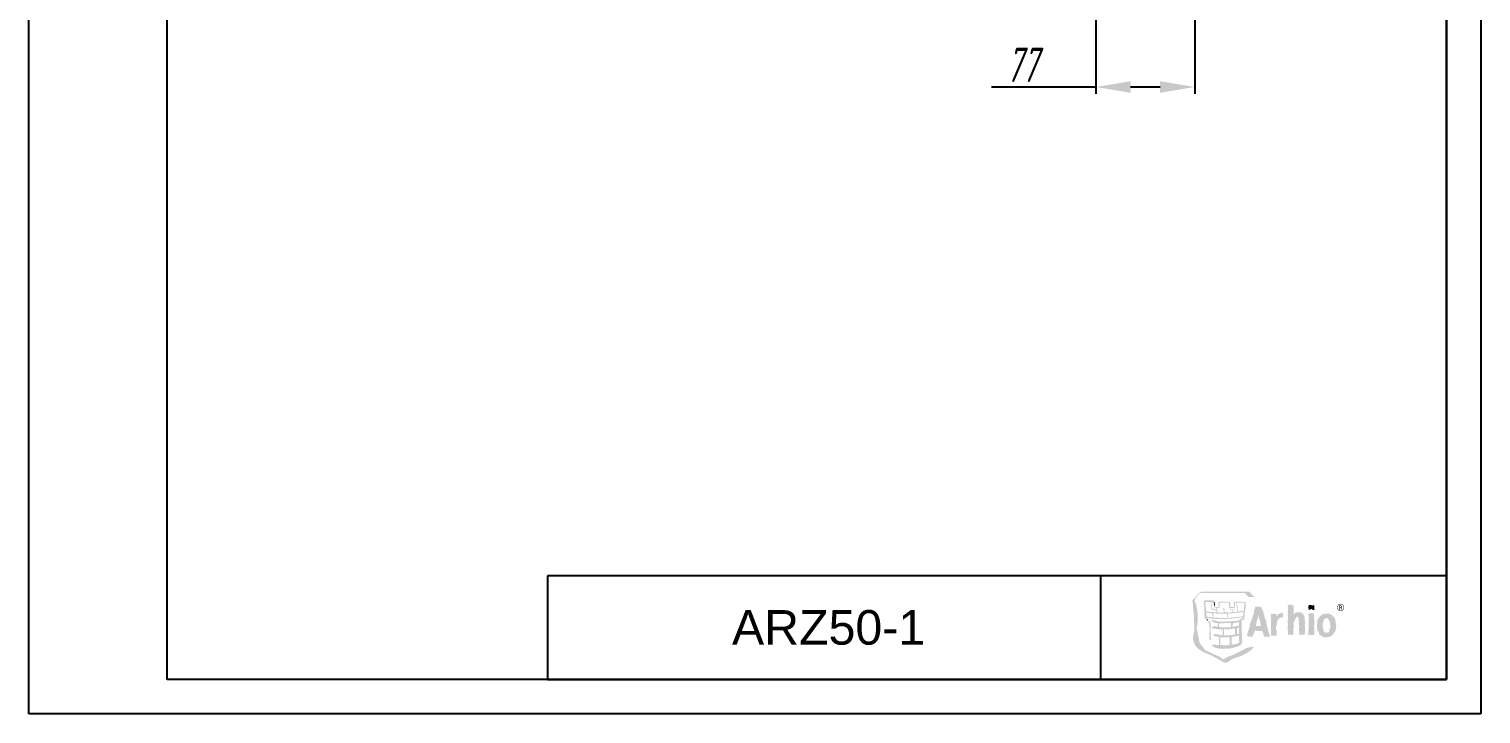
# Model space of a CAD drawing. Header units: millimetres. Extents: x 1541 to 2717, y 245 to 1908.
# Drawn here: x 1541 to 2717, y 245 to 800 of the extents above; entities that cross this region are included whole.
import ezdxf

# ---------------------------------------------------------------- set-up
doc = ezdxf.new("R2010")
doc.units = ezdxf.units.MM
doc.layers.add('Размеры', color=5, linetype='Continuous', lineweight=9)
doc.layers.add('Размеры и Текст', color=185, linetype='Continuous', lineweight=9)
doc.styles.add('H100', font='ARIAL.TTF', dxfattribs={"height": 100})
doc.styles.add('SIMPLEX', font='', dxfattribs={"width": 0.8, "oblique": 15})
doc.styles.add('Размер', font='ARIAL.TTF')
doc.styles.get('SIMPLEX').set_extended_font_data('GOST 2.304-81')
doc.dimstyles.new('1K8', dxfattribs={"dimscale": 8, "dimtxt": 3.5, "dimasz": 3.5, "dimexe": 0.7, "dimexo": 0, "dimgap": 0.5, "dimtad": 1, "dimdec": 0, "dimtxsty": 'SIMPLEX', "dimcen": 3.5, "dimadec": 0, "dimazin": 2, "dimtfac": 1, "dimtdec": 0, "dimtmove": 0, "dimatfit": 3, "dimldrblk": 'OPEN', "dimfxl": 1, "dimtolj": 1, "dimtzin": 0, "dimarcsym": 0})

# ---------------------------------------------------------------- blocks, each defined once
blk = doc.blocks.new('*D9')
at = {"layer": 'Defpoints', "color": 0, "transparency": 16777216}
for p in [(2404.7, 1076.1), (2484.7, 1076.1), (2484.7, 752.6)]:
    blk.add_point(p, dxfattribs=at)
at = {"layer": 'Размеры и Текст', "color": 0, "lineweight": -2, "transparency": 16777216}
for p, q in [((2404.7, 1076.1), (2404.7, 747)), ((2484.7, 1076.1), (2484.7, 747)), ((2404.7, 752.6), (2320.2, 752.6)), ((2456.7, 752.6), (2432.7, 752.6))]:
    blk.add_line(p, q, dxfattribs=at)
at = {"layer": 'Размеры и Текст', "color": 0, "transparency": 16777216}
for points in [[(2432.7, 757.3), (2432.7, 747.9), (2404.7, 752.6)], [(2456.7, 757.3), (2456.7, 747.9), (2484.7, 752.6)]]:
    blk.add_solid(points, dxfattribs=at)
at = {"layer": 'Размеры и Текст', "color": 0, "transparency": 16777216, "insert": (2344, 770.6), "char_height": 28, "attachment_point": 5, "style": 'SIMPLEX'}
blk.add_mtext('\\A1;77', dxfattribs=at)
blk = doc.blocks.new('_OPEN')
at = {"color": 0, "linetype": 'ByBlock'}
for p, q in [((-1, 0.167), (0, 0)), ((0, 0), (-1, -0.167)), ((0, 0), (-1, 0))]:
    blk.add_line(p, q, dxfattribs=at)

msp = doc.modelspace()

# ---------------------------------------------------------------- hatches: boundary and pattern name
h = msp.add_hatch(color=256)
edge = h.paths.add_edge_path()
edge.add_arc((2407, 328.3), 79.1, 347.7022, 349.8286, ccw=False)
edge.add_arc((2521.3, 302.6), 38.1, 166.5465, 175.6657)
edge.add_arc((2495.4, 306.5), 12.1, 184.8885, 231.8186)
edge.add_arc((2501.2, 314.6), 22, 232.882, 245.4855)
edge.add_arc((2524.2, 364.2), 76.7, 245.2577, 249.0679)
edge.add_arc((2472, 227.3), 69.9, 64.5367, 69.2139, ccw=False)
edge.add_arc((2493.3, 271.9), 20.4, 49.4282, 64.7759, ccw=False)
edge.add_arc((2507.1, 287.6), 0.527, 200.3248, 218.0088)
edge.add_arc((2507.4, 287.8), 1, 217.6976, 228.5452)
edge.add_arc((2508.2, 288.8), 2.21, 228.852, 241.6192)
edge.add_arc((2509.5, 290.7), 4.5, 239.1243, 255.0492)
edge.add_arc((2509.8, 292.1), 5.97, 255.4649, 271.3492)
edge.add_arc((2510, 288.8), 2.67, 270.0813, 305.3132)
edge.add_arc((2524.9, 269.8), 21.6, 119.1572, 128.5241, ccw=False)
edge.add_arc((2526.5, 266.2), 25.5, 115.0831, 118.3468, ccw=False)
edge.add_arc((2520.5, 278.9), 11.4, 111.5636, 114.5511, ccw=False)
edge.add_arc((2495.4, 341.1), 55.7, 292.0414, 292.1671)
edge.add_arc((2481.7, 375.2), 92.5, 292.0497, 292.3291)
edge.add_arc((2515.1, 293.6), 4.23, 293.1803, 294.5819)
edge.add_arc((2682, -193), 510.2, 108.8014, 108.8781, ccw=False)
edge.add_arc((2490.8, 371.5), 85.8, 288.1832, 292.5)
edge.add_arc((2513.9, 316.5), 26.1, 291.795, 305.9891)
edge.add_arc((2519.6, 307.2), 15.3, 309.2804, 326.7137)
edge.add_arc((2530.6, 277.1), 21.7, 85.3612, 91.0157)
edge.add_arc((2529.7, 314.8), 16, 261.1562, 271.9791, ccw=False)
edge.add_arc((2521.4, 303.2), 7.12, 310.6512, 324.2542, ccw=False)
edge.add_arc((2544.8, 276.5), 28.3, 131.3743, 132.6076)
edge.add_arc((2514.2, 310.2), 17.2, 293.7487, 311.6391, ccw=False)
edge.add_arc((2498.6, 345.3), 55.6, 288.2602, 293.8876, ccw=False)
edge.add_arc((2549.4, 195.3), 102.8, 108.9431, 110.4472)
edge.add_arc((2523.4, 266.2), 27.3, 111.4003, 124.5173)
edge.add_arc((2494.5, 272), 21.5, 51.0951, 65.069)
edge.add_arc((2472.4, 225.2), 73.2, 64.853, 69.1295)
edge.add_arc((2525.9, 365.2), 76.7, 245.2449, 249.0549, ccw=False)
edge.add_arc((2503, 315.6), 22, 232.8703, 245.4725, ccw=False)
edge.add_arc((2497.1, 307.5), 12.1, 184.8873, 231.807, ccw=False)
edge.add_arc((2541.4, 302.5), 56.5, 167.8655, 175.8766, ccw=False)
edge.add_arc((2450.2, 322.8), 37, 346.8094, 381.3427)
edge.add_arc((2486, 336.9), 1.49, 137.0811, 205.3253, ccw=False)
edge.add_arc((2474.9, 347.8), 14.1, 315.2841, 317.5423)
edge.add_arc((16162.5, -12056), 18457.6, 137.80931, 137.81729, ccw=False)
edge.add_arc((-8546.1, 10341.4), 14891.3, 317.8086, 317.82085)
edge.add_line((2489.1, 342.5), (2525.1, 342.5))
edge.add_line((2525.1, 342.5), (2525.3, 342.5))
edge.add_arc((2447.2, 265.7), 109.5, 43.3547, 44.5206, ccw=False)
edge.add_arc((2606.4, 416.1), 109.5, 223.3547, 224.5206)
edge.add_line((2528.4, 339.3), (2533, 339.3))
edge.add_arc((2563, 368.8), 42.1, 223.1115, 224.549, ccw=False)
edge.add_arc((2622.3, 423.8), 122.9, 221.5384, 222.9046, ccw=False)
edge.add_arc((1978.9, -150.2), 739.3, 41.7639, 41.7939)
edge.add_arc((2529.3, 341.9), 1.01, 42.6921, 55.2568)
edge.add_arc((2523.9, 337.3), 8.04, 41.8372, 46.6305)
edge.add_arc((2527.9, 341.6), 2.2, 45.2899, 58.8221)
edge.add_arc((2528.8, 343), 0.543, 59.4875, 81.8704)
edge.add_arc((2528.2, 319.9), 23.7, 88.5639, 91.4075)
edge.add_line((2527.7, 343.6), (2510.2, 343.6))
edge.add_line((2510.2, 343.6), (2491.1, 343.5))
edge.add_arc((2491.6, 338.3), 5.31, 95.2045, 110.3432)
edge.add_arc((2872.2, -3.3), 516, 137.7713, 137.8209, ccw=False)
edge.add_line((2490.1, 343.6), (2489.4, 343.2))
edge.add_arc((-1056.4, 6486.6), 7093.2, 299.98223, 299.99223, ccw=False)
edge.add_line((2488.3, 342.5), (2488.5, 342.5))
edge.add_arc((2494.4, 334), 10.4, 124.9431, 137.7403)
edge.add_arc((2512.8, 317.2), 35.3, 137.5616, 141.4899)
edge.add_arc((2465.2, 354.8), 25.3, 315.6563, 321.9572, ccw=False)
edge.add_arc((2486.2, 333.9), 4.29, 132.7113, 141.1615)
edge.add_arc((2483.6, 336), 0.976, 141.5666, 171.2739)
edge.add_arc((2484.1, 336), 1.4, 175.46, 201.2759)
edge.add_arc((2493.4, 339.5), 11.3, 200.5433, 204.461)
edge.add_arc((2453.1, 322.4), 32.4, 16.9043, 22.5186, ccw=False)
edge.add_arc((2448, 321.6), 37.6, -11.1305, 15.7687, ccw=False)
h = msp.add_hatch(color=256)
h.paths.add_polyline_path([(2494, 327.7, -0.074124), (2494.1, 327.7, 0.028962), (2502.5, 326.8), (2502.4, 327), (2502.3, 328.4), (2501.6, 328.4), (2500.1, 328.7), (2498.5, 329.1), (2498.1, 329.6), (2497.9, 332.2), (2497.8, 333.5), (2497.6, 334.1), (2497.4, 334.7), (2498.4, 334.7), (2498.6, 332.4), (2498.5, 330.2), (2499.2, 329.8), (2500, 329.5), (2501.6, 329), (2502.2, 328.9), (2502.1, 329.7), (2502, 330.1), (2501.9, 330.4), (2501.6, 330.4), (2500.8, 330.7), (2500.8, 331.1), (2501.1, 331.2), (2502.1, 331.2), (2503.3, 331.2), (2503.8, 331.3), (2504.1, 331.7), (2504, 332.9), (2503.8, 334.8), (2503.9, 335.2), (2504.3, 335.3), (2505.1, 335.5), (2507.4, 335.6), (2509.6, 335.4), (2513.3, 335.3), (2513.5, 334.4), (2513.5, 332.7), (2513.4, 331.2), (2515.8, 331.2), (2516.3, 331.3), (2516.6, 331.7), (2516.5, 332.9), (2516.3, 334.8), (2516.4, 335.2), (2516.7, 335.3), (2517.6, 335.5), (2519.8, 335.6), (2522.1, 335.4), (2525.7, 335.3), (2525.9, 334.4), (2526, 332.7), (2525.8, 330), (2525.5, 329.8, -0.040883), (2525.6, 329.1), (2525.5, 328.4), (2525.2, 326.6), (2525.1, 324.5), (2525, 323.9, -0.327709), (2525.2, 323.7, -0.098794), (2525.1, 323.6, -0.061229), (2525, 323.4), (2525, 322.5), (2524.9, 321.8), (2524.8, 321.3), (2524.5, 321), (2524.2, 320.8), (2523.4, 320.6), (2522.4, 320.4), (2522.6, 320.2, -0.000169), (2522.7, 314.7, -0.000336), (2522.8, 310.9, -0.00067), (2522.9, 309.7, -0.001326), (2522.9, 309.4, -0.0026), (2522.9, 309.3), (2522.9, 309.2), (2522.9, 305.1, 0.000227), (2523.1, 303.1, -0.000531), (2523.3, 302.6), (2521.9, 300.3), (2521.8, 300.2, -0.155779), (2502.9, 297.8, -0.068645), (2500, 299, -0.059092), (2499, 299.6), (2498.9, 299.8), (2498.8, 300.7), (2499.4, 300.7), (2504.3, 300.4), (2504.4, 306.9, -0.036867), (2500.2, 307.8, -0.045573), (2500, 307.9, -0.072028), (2499.8, 308, -0.227731), (2499.7, 308.2, -0.090302), (2499.7, 308.4, -0.058066), (2499.8, 308.5, -0.06748), (2500.2, 308.8, -0.080075), (2501.1, 309.3, -0.049629), (2501.6, 309.4, -0.09146), (2502, 309.3, 0.048779), (2507.3, 308.3), (2507.4, 313, -0.042806), (2498.8, 314, -0.044253), (2498.6, 314.1, -0.073811), (2498.4, 314.2, -0.251992), (2498.3, 314.4, -0.093195), (2498.3, 314.6, -0.065637), (2498.5, 314.7, -0.058615), (2498.8, 315, -0.071668), (2499.7, 315.5, -0.044358), (2500.2, 315.6, -0.084534), (2500.6, 315.6, 0.014405), (2503.3, 315.1), (2503.4, 318.1), (2503.1, 318.2), (2501.4, 318.3), (2499.6, 319.1), (2499.4, 319.3), (2499.2, 319.5), (2498.8, 320), (2498.3, 320.4), (2497.8, 320.7), (2498, 320.9), (2498.2, 321), (2498.6, 320.9), (2499.1, 320.7), (2499.6, 320.5), (2504.7, 319.3), (2512.5, 319.5), (2520, 320.1), (2520.5, 320.5), (2520.5, 320.8), (2521.3, 321.2), (2521.5, 321.1), (2522.5, 321.8), (2523.8, 322.5), (2523.9, 323, -0.044716), (2505.6, 321.5), (2505.3, 321.5), (2503.5, 321.5), (2502.4, 321.6, -0.025947), (2494.5, 322.5), (2494.5, 322.1), (2494.4, 321.7), (2494, 321.4), (2493.3, 321.4), (2493, 321.5), (2492.8, 321.8), (2492.6, 324.5), (2492.6, 327.2), (2492.5, 332.5), (2492.4, 333.3), (2492.2, 334), (2492, 335.5), (2492.3, 335.7), (2492.4, 335.9), (2492.5, 336.2), (2492.8, 336.5), (2499.8, 336.5), (2500.1, 336.2), (2500.1, 335.9), (2499.9, 335.6), (2499.5, 335.3), (2493.1, 335.3), (2493.3, 334), (2493.5, 332.7), (2493.8, 330)])
h.paths.add_polyline_path([(2511.5, 322.4), (2511.6, 322.6), (2511.7, 323.5), (2511.7, 324.2), (2511.6, 325.3), (2511.4, 325.8), (2511.3, 325.9, 0.02601), (2522.3, 327), (2523, 327), (2523.7, 327.2), (2524.1, 327.3), (2524.3, 327.4), (2524.3, 327.2), (2524, 324.9), (2523.9, 323.8, -0.029458)], flags=16)
h.paths.add_polyline_path([(2520.4, 319), (2520.5, 318.8), (2520.5, 316.2), (2520.4, 316.2, -0.036386), (2515.5, 315.1), (2515.6, 318.1), (2516.7, 318.1)], flags=16)
h.paths.add_polyline_path([(2521.1, 327.6), (2520.6, 327.7), (2520, 327.9), (2519.5, 328.2), (2519.5, 329.6), (2519.2, 334.1), (2518.5, 334.1), (2518.7, 330.6), (2518.9, 330.2), (2519, 329.4), (2519.1, 327.8), (2519.4, 327.5), (2519.7, 327.4, -0.00954), (2515.6, 327), (2515.7, 327.1), (2515.9, 327.6), (2515.8, 328), (2515.7, 328.6), (2516.9, 328.8), (2517.8, 329.1), (2515.2, 329.1), (2515, 329.1), (2514.9, 329.1), (2514.8, 329.1), (2514, 329.2), (2513.6, 329.3), (2513.2, 329.1), (2513.5, 328.7), (2514.3, 328.5), (2514.9, 328.5), (2515, 328.2), (2515.3, 327.4), (2515.4, 327, -0.010797), (2511.1, 326.7), (2510.1, 326.9), (2509.4, 327.1), (2508.7, 327.4), (2508.7, 328.9), (2508.5, 330.5), (2507.5, 330.5), (2507.7, 330.1), (2507.9, 329.7), (2508.1, 328.8), (2508.2, 327), (2508.6, 326.7), (2508.8, 326.6, -0.012603), (2504.4, 326.7), (2503.6, 326.9), (2503.1, 327.1), (2502.7, 327.4), (2502.7, 328.4), (2503.2, 328.4), (2504, 328.6), (2504.8, 329), (2503.2, 328.8), (2502.7, 328.9), (2502.7, 328.9), (2502.6, 330.4), (2503.5, 330.4), (2503.9, 330.5), (2504.5, 330.7), (2504.8, 331.1), (2504.9, 331.5), (2504.9, 332.1), (2504.9, 332.7), (2504.8, 333.8), (2504.9, 334.8), (2508.6, 334.7), (2512.2, 334.7), (2512.4, 334.1), (2512.5, 333.5), (2512.6, 332.2), (2512.6, 331), (2512.8, 329.7), (2513.4, 330), (2513.4, 330.4), (2515.9, 330.4), (2516.4, 330.5), (2516.9, 330.7), (2517.2, 331.1), (2517.4, 331.5), (2517.4, 332.1), (2517.4, 332.7), (2517.3, 333.8), (2517.3, 334.8), (2521, 334.7), (2524.7, 334.7), (2524.9, 334.1), (2525, 333.5), (2525, 332.2), (2525, 331.4), (2524.7, 331.4), (2524.4, 328.1, -0.007297)], flags=16)
h.paths.add_polyline_path([(2520.5, 314.6), (2520.5, 309.6, -0.009977), (2518.8, 309.2), (2518.9, 314.2, 0.010834)], flags=16)
h.paths.add_polyline_path([(2517.4, 313.9), (2517.3, 308.9), (2517.3, 308.9, -0.062015), (2508.3, 308.3), (2508.4, 313, 0.051735)], flags=16)
h.paths.add_polyline_path([(2514.1, 318.2), (2514, 314.9, -0.056424), (2504.3, 315), (2504.4, 318), (2505.4, 317.8), (2509.1, 318.2), (2512.9, 318.2)], flags=16)
h.paths.add_polyline_path([(2511.3, 322.4, -0.030639), (2500.8, 322.6), (2500.6, 322.7), (2499.7, 323), (2499.8, 324.8), (2499.6, 326.1, 0.031686), (2510.7, 325.9), (2510.7, 325.5), (2510.9, 324.6), (2511.2, 323.2)], flags=16)
h.paths.add_polyline_path([(2520.5, 308), (2520.5, 306.8, 0.005048), (2520.6, 304.4, 0.006907), (2520.8, 303.3, -0.00011), (2520.9, 302.4, -0.000702), (2520.4, 302.1, 0.000511), (2520.2, 302, 0.001188), (2520.1, 301.9), (2520.1, 301.9), (2520, 301.9, -0.001047), (2519.9, 301.9, -0.00051), (2519.6, 301.7, -0.000222), (2518.5, 301.4), (2517.9, 301.2, 0.00004), (2517.3, 301.1, 0.000208), (2517, 300.9, 0.000359), (2516.9, 300.9), (2516.9, 300.9, -0.000296), (2516.8, 300.9, -0.000097), (2516.6, 300.9, 0.000588), (2514.5, 300.6), (2514.5, 306.9, 0.03222)], flags=16)
h.paths.add_polyline_path([(2512.9, 306.7), (2513, 300.5), (2509.9, 300.1), (2509.9, 300.1, 0.000105), (2509.8, 300.1, 0.000092), (2509.5, 300.1, 0.000114), (2508.5, 300.2, 0.0003), (2505.3, 300.4), (2505.4, 306.7, 0.05073)], flags=16)
h.paths.add_polyline_path([(2499.2, 322.8, -0.017018), (2494.4, 323.4), (2494.3, 324.1), (2494.1, 326), (2494, 326.8, 0.015445), (2498.5, 326.2), (2498.6, 326.1), (2498.8, 325.6), (2499, 324.6)], flags=16)
for points in [[(2500.9, 334.7), (2500.7, 335.2), (2500.2, 335.6), (2500, 335.3), (2500, 334.9), (2500.2, 334), (2500.5, 332.6), (2500.6, 331.1), (2500.9, 332), (2501.1, 332.8), (2501, 333.6)], [(2495.2, 320.4), (2495.6, 320.6), (2495.7, 320.7), (2495.7, 320.9), (2495.4, 321.3), (2494.8, 321.3), (2494.4, 321.1), (2494.4, 320.6), (2494.8, 320.4)], [(2496.4, 317.2), (2496.6, 315.9), (2496.8, 314.4), (2496.7, 311.3), (2496.6, 308), (2496.7, 305), (2497, 304.7), (2497.4, 304.3), (2497.8, 304.1), (2498.3, 304.2), (2498.1, 304.8), (2497.9, 305.5), (2497.7, 306.9), (2497.6, 308.7), (2497.6, 310.7), (2497.6, 313), (2497.5, 317.1), (2497.3, 318.7), (2496.9, 319.8), (2496.2, 320.1), (2495.9, 319.9), (2495.8, 319.7), (2496.1, 318.4)]]:
    msp.add_hatch(color=256).paths.add_polyline_path(points)
h = msp.add_hatch(color=256)
edge = h.paths.add_edge_path()
edge.add_arc((2605.4, 290.9), 80.2, 164.3255, 166.982)
edge.add_arc((2531.2, 308.5), 3.97, 173.0989, 176.879)
edge.add_arc((2520, 309.2), 7.3, 351.0561, 356.7048, ccw=False)
edge.add_arc((2524.8, 308.4), 2.41, 342.1478, 350.7922, ccw=False)
edge.add_arc((2526.2, 307.9), 0.906, 323.8885, 343.2174, ccw=False)
edge.add_arc((2524.9, 259.1), 48.4, 85.621, 87.5888, ccw=False)
edge.add_arc((2532.4, 356.3), 49.2, 265.6209, 267.6575)
edge.add_arc((2530.3, 302.2), 4.99, 84.1924, 89.19, ccw=False)
edge.add_arc((2531.3, 311.8), 4.7, 264.2342, 268.2788)
edge.add_arc((2531.2, 308.3), 1.11, 267.7626, 282.7592)
edge.add_arc((2531.3, 307.7), 0.567, 285.8618, 343.1346)
edge.add_arc((2561.6, 296.9), 31.7, 158.4024, 160.3085, ccw=False)
edge.add_arc((2483.8, 327.6), 51.9, 338.5099, 340.7378)
edge.add_arc((2521.3, 314.5), 12.3, 340.7369, 344.8828)
edge.add_arc((2530.9, 312), 2.38, 342.8244, 357.4155)
edge.add_line((2533.2, 311.9), (2535.9, 311.9))
edge.add_arc((2535.1, 271.4), 40.5, 86.2087, 88.8693, ccw=False)
edge.add_line((2537.8, 311.8), (2539.3, 311.8))
edge.add_arc((2541.5, 311.8), 2.13, 180.9513, 235.3303)
edge.add_arc((2550.4, 311.2), 10.3, 186.504, 193.3705)
edge.add_arc((2518, 304), 23, 7.7748, 12.2079, ccw=False)
edge.add_line((2540.8, 307.1), (2545.8, 307.1))
edge.add_line((2545.8, 307.1), (2546.2, 306.9))
edge.add_arc((2547.4, 308.4), 1.98, 168.2377, 232.0862, ccw=False)
edge.add_arc((2537.7, 306), 8.19, 20.1473, 26.8677)
edge.add_arc((2563.5, 318.5), 20.4, 202.7917, 205.6264, ccw=False)
edge.add_arc((2548.9, 312.5), 4.62, 192.1561, 203.6289, ccw=False)
edge.add_arc((2494.3, 301.1), 51.1, 11.7417, 17.5914)
edge.add_arc((2555.7, 320.2), 13.2, 187.4945, 196.0474, ccw=False)
edge.add_arc((2522.6, 315.6), 20.3, 8.2372, 15.2092)
edge.add_arc((2535.9, 319.1), 6.47, 15.8643, 26.1727)
edge.add_arc((2538.7, 320.5), 3.35, 25.9465, 44.0397)
edge.add_arc((2542.2, 323.2), 1.13, 177.2715, 198.9584, ccw=False)
edge.add_arc((2545.4, 323.2), 4.36, 170.44, 179.1723, ccw=False)
edge.add_arc((2535.4, 323.1), 5.77, 8.4532, 19.8728)
edge.add_arc((2550.9, 328.5), 10.7, 189.0512, 198.8497, ccw=False)
edge.add_arc((2535.4, 325.8), 5.1, 11.0893, 35.508)
edge.add_arc((2544.1, 331.9), 5.51, 184.7611, 214.4209, ccw=False)
edge.add_line((2538.6, 331.4), (2537.2, 331.4))
edge.add_arc((2537.1, 331.4), 0.0937, 324.0231, 359.1813, ccw=False)
edge.add_arc((2537, 331.5), 0.174, 299.2754, 322.8098, ccw=False)
edge.add_arc((2536.8, 331.9), 0.622, 277.3217, 298.1854, ccw=False)
edge.add_arc((2536.5, 333.6), 2.31, 270.3314, 279.2213, ccw=False)
edge.add_arc((2536.5, 331.8), 0.523, 247.6126, 269.3808, ccw=False)
edge.add_arc((2534.4, 326.4), 5.29, 68.8097, 72.9449)
edge.add_arc((2535.5, 330.1), 1.43, 71.3562, 87.8509)
edge.add_arc((2535.8, 361.6), 30.1, 267.6556, 269.4413, ccw=False)
edge.add_arc((2533.8, 311.5), 20.1, 87.5713, 89.3528)
edge.add_arc((2532.5, 331.6), 1.47, 333.8137, 358.1723, ccw=False)
edge.add_arc((2530.5, 332.5), 3.72, 321.4744, 334.579, ccw=False)
edge.add_arc((2543.9, 326.2), 11.3, 158.9878, 175.9445)
edge.add_arc((2528.4, 327.6), 4.34, 343.9477, 352.014, ccw=False)
edge.add_arc((2537.6, 325), 5.21, 164.4271, 165.8357)
edge.add_arc((2552.3, 319.5), 20.9, 161.1203, 164.8237)
edge.add_arc((2440.9, 351.3), 94.9, 341.453, 343.8942, ccw=False)
edge.add_arc((2513.6, 326.8), 18.3, 336.2712, 341.757, ccw=False)
edge.add_arc((2526.8, 321), 3.79, 327.7717, 336.5608, ccw=False)
edge.add_arc((2529.2, 319.5), 0.995, 316.4383, 327.5834, ccw=False)
edge.add_arc((2529.6, 319.1), 0.395, 305.2255, 315.6384, ccw=False)
edge.add_arc((2529.7, 318.9), 0.191, 287.8549, 305.0387, ccw=False)
edge.add_arc((2525.6, 318.3), 4.18, -11.4676, 5.407, ccw=False)
edge.add_arc((2522.1, 319), 7.77, 337.321, 348.8626, ccw=False)
edge.add_arc((2540.1, 312.6), 11.3, 162.3045, 168.095)
edge.add_arc((2504, 320.6), 25.6, 343.592, 347.0724, ccw=False)
edge.add_arc((2524.7, 314.5), 4.07, 335.6944, 343.9778, ccw=False)
edge.add_arc((2527.6, 313.2), 0.898, 323.431, 335.8623, ccw=False)
edge.add_arc((2528.1, 312.8), 0.292, 309.2515, 322.7896, ccw=False)
edge.add_arc((2528.2, 312.7), 0.121, 284.5428, 309.486, ccw=False)
edge = h.paths.add_edge_path(flags=16)
edge.add_arc((2540.1, 320.3), 4.77, 165.6872, 181.5126, ccw=False)
edge.add_arc((2547.1, 318.4), 12, 159.2446, 165.1679, ccw=False)
edge.add_arc((2513.1, 330.9), 24.2, 339.9673, 341.356)
edge.add_arc((2534.2, 324.1), 2.04, 334.2873, 353.6347)
edge.add_arc((2532.3, 324.3), 3.99, 353.6644, 364.9018)
edge.add_arc((2535.1, 323.5), 1.66, 21.2349, 44.3233, ccw=False)
edge.add_arc((2524.1, 321.6), 12.7, 3.6201, 11.2314, ccw=False)
edge.add_arc((2552.9, 323.7), 16.1, 184.5236, 188.843)
edge.add_arc((2531.3, 317.5), 6.79, 26.8677, 32.8113, ccw=False)
edge.add_arc((2535.8, 319.7), 1.77, 14.053, 29.0924, ccw=False)
edge.add_arc((2525.6, 315.9), 12.7, 2.352, 19.5589, ccw=False)
edge.add_arc((2536.4, 316.4), 1.86, -11.4217, 2.5629, ccw=False)
edge.add_arc((2537.8, 316.1), 0.415, 336.9856, 346.5255, ccw=False)
edge.add_arc((2538, 316), 0.198, 321.4527, 337.2632, ccw=False)
edge.add_arc((2538.1, 315.9), 0.0996, 271.1771, 321.4232, ccw=False)
edge.add_line((2538.1, 315.8), (2534.6, 315.8))
edge.add_line((2534.6, 315.8), (2534.3, 316))
edge.add_line((2534.3, 316), (2534.3, 316.4))
edge.add_arc((2542.8, 316.3), 8.56, 164.4028, 179.8314, ccw=False)
edge.add_arc((2539.8, 317.3), 5.36, 154.5395, 165.2208, ccw=False)
edge.add_arc((2537.2, 318.5), 2.52, 145.0997, 154.2796, ccw=False)
edge.add_arc((2536.1, 319.2), 1.18, 129.8078, 145.5829, ccw=False)
h = msp.add_hatch(color=256)
edge = h.paths.add_edge_path()
edge.add_arc((2525.9, 310.7), 38.8, 1.2237, 3.5335)
edge.add_arc((2559.6, 312.8), 4.94, 3.2572, 8.1577)
edge.add_arc((2563.6, 313.4), 0.939, 8.0253, 15.5043)
edge.add_arc((2564.2, 313.5), 0.263, 15.7548, 24.4302)
edge.add_line((2564.5, 313.7), (2564.5, 313.7))
edge.add_line((2564.5, 313.7), (2565, 314.9))
edge.add_line((2565, 314.9), (2565, 314.9))
edge.add_arc((2563.7, 314.9), 1.33, 3.1713, 6.5406)
edge.add_arc((2554.2, 313.8), 10.9, 6.2275, 7.7613)
edge.add_arc((2494.8, 305.9), 70.8, 7.6219, 8.3542)
edge.add_arc((2354, 285.6), 213, 8.254, 8.6118)
edge.add_arc((2566.9, 317.4), 2.31, 164.4735, 177.255, ccw=False)
edge.add_arc((2576.6, 315.2), 12.2, 162.6954, 166.7668, ccw=False)
edge.add_arc((2582.9, 313.4), 18.8, 156.1305, 163.039, ccw=False)
edge.add_arc((2573, 318), 7.82, 142.2865, 157.9493, ccw=False)
edge.add_arc((2568.2, 321.7), 1.82, 118.988, 142.7421, ccw=False)
edge.add_arc((2567.7, 322.5), 0.905, 88.4782, 114.4095, ccw=False)
edge.add_arc((2567.8, 319.4), 3.97, 86.357, 91.1215, ccw=False)
edge.add_arc((2568, 322.4), 1.03, 69.9967, 86.8023, ccw=False)
edge.add_arc((2568.2, 322.8), 0.554, 39.2487, 69.1043, ccw=False)
edge.add_arc((2568, 322.7), 0.754, 9.5132, 36.7811, ccw=False)
edge.add_arc((2544.4, 316.8), 25.1, -2.5667, 14.0037, ccw=False)
edge.add_arc((2567.6, 315.3), 1.87, -9.629, 10.2401, ccw=False)
edge.add_arc((2564.6, 315.9), 4.91, 342.1825, 349.5506, ccw=False)
edge.add_arc((2573.2, 313.1), 4.04, 161.3142, 177.8524)
edge.add_line((2569.1, 313.2), (2569.1, 313.2))
edge.add_arc((2549.1, 308.9), 20.5, -0.8006, 11.9358, ccw=False)
edge.add_arc((2569.3, 359.5), 50.9, 270.3175, 275.102)
edge.add_arc((2577.8, 309.4), 4.02, 175.3736, 187.8763, ccw=False)
edge.add_arc((2576, 309.5), 2.28, 156.2317, 175.1695, ccw=False)
edge.add_line((2574, 310.4), (2574, 315.6))
edge.add_arc((2576.6, 316.6), 2.82, 181.5018, 198.8929, ccw=False)
edge.add_arc((2576.7, 316.7), 2.92, 174.3172, 185.0623, ccw=False)
edge.add_arc((2575.2, 316.8), 1.39, 150.7969, 170.3776, ccw=False)
edge.add_arc((2572.5, 318.2), 1.68, 332.3356, 359.6219)
edge.add_line((2574.2, 318.2), (2574.2, 318.5))
edge.add_arc((2565.9, 317.2), 8.39, 8.9721, 19.122)
edge.add_arc((2601, 321.3), 27.2, 177.1779, 182.8221, ccw=False)
edge.add_arc((2573.5, 322.6), 0.295, 2.9672, 17.4428)
edge.add_arc((2571.9, 322.2), 1.91, 15.101, 19.1614)
edge.add_arc((2566, 320.2), 8.19, 19.1384, 22.3368)
edge.add_arc((2538.3, 308.9), 38.1, 22.2482, 24.7599)
edge.add_arc((2569.5, 323.3), 3.69, 23.8108, 90.3746)
edge.add_arc((2569.3, 297.5), 29.5, 89.5976, 91.1235)
edge.add_arc((2568.8, 323.9), 3.06, 90.9486, 95.1086)
edge.add_arc((2568.6, 326.3), 0.722, 95.1823, 100.7897)
edge.add_arc((2568.5, 326.8), 0.175, 99.414, 114.2014)
edge.add_arc((2568.4, 324.2), 2.8, 91.103, 109.5023)
edge.add_arc((2567, 331.6), 4.87, 263.6291, 276.3709, ccw=False)
edge.add_line((2566.4, 326.8), (2565.2, 325.5))
edge.add_line((2565.2, 325.5), (2564.7, 325.5))
edge.add_arc((2588.8, 325.3), 24.1, 175.8433, 179.4223, ccw=False)
edge.add_arc((2542.7, 328.6), 22.1, 355.7938, 359.3723)
edge.add_line((2564.8, 328.4), (2564.8, 328.8))
edge.add_arc((2561.3, 328.8), 3.53, 0.9197, 12.4833)
edge.add_arc((2568.5, 330.5), 3.88, 171.236, 193.7105, ccw=False)
edge.add_arc((2557.9, 332.5), 6.94, 348.0794, 358.8569)
edge.add_arc((2564.6, 332.4), 0.246, 358.0898, 373.3537)
edge.add_arc((2564.7, 332.4), 0.102, 14.1608, 39.0669)
edge.add_arc((2564.7, 332.4), 0.0782, 40.9515, 68.9819)
edge.add_arc((2564.7, 332.4), 0.119, 70.0904, 89.9871)
edge.add_arc((2564.7, 332.1), 0.343, 91.2344, 108.7309)
edge.add_arc((2565.2, 330.7), 1.84, 107.3827, 111.3416)
edge.add_arc((2563.8, 334.2), 1.91, 287.3145, 291.3223, ccw=False)
edge.add_arc((2564.3, 332.8), 0.403, 271.9018, 288.365, ccw=False)
edge.add_arc((2563.8, 336.5), 4.11, 267.7751, 276.1648, ccw=False)
edge.add_arc((2563.7, 333.8), 1.42, 248.3319, 268.2519, ccw=False)
edge.add_line((2563.2, 332.4), (2563.2, 332.8))
edge.add_line((2563.2, 332.8), (2563.9, 332.8))
edge.add_arc((2563.2, 332.1), 0.966, 43.9294, 79.5072)
edge.add_arc((2580, 644.4), 311.7, 266.9009, 266.9455, ccw=False)
edge.add_arc((2560.9, 297.5), 35.6, 86.4559, 89.5449)
edge.add_line((2561.2, 333.2), (2561.2, 332.7))
edge.add_arc((2561.2, 332), 0.764, 90.7604, 106.7873)
edge.add_arc((2561.6, 330.8), 2, 107.0265, 112.7234)
edge.add_arc((2560.4, 333.6), 1.1, 283.9717, 293.9059, ccw=False)
edge.add_arc((2560.6, 332.8), 0.281, 266.7185, 282.7491, ccw=False)
edge.add_arc((2560.6, 332.7), 0.172, 241.5499, 265.9277, ccw=False)
edge.add_arc((2560.6, 332.8), 0.204, 216.4177, 239.8322, ccw=False)
edge.add_arc((2560.8, 332.9), 0.417, 200.7747, 216.1166, ccw=False)
edge.add_arc((2561.8, 333.2), 1.46, 185.5085, 199.804, ccw=False)
edge.add_arc((2560, 332.9), 0.38, 35.3371, 91.5328)
edge.add_arc((2563, 332.8), 3.06, 171.7439, 188.2561)
edge.add_arc((2561.3, 332.6), 1.29, 188.2379, 197.9925)
edge.add_arc((2566.9, 334.3), 7.15, 197.263, 199.4709)
edge.add_arc((2557.7, 330.9), 2.65, -11.6487, 21.8836, ccw=False)
edge.add_arc((2563, 329.6), 2.89, 164.8723, 192.9037)
edge.add_arc((2557.3, 328.2), 3.01, -6.4147, 15.8499, ccw=False)
edge.add_arc((2559.6, 327.9), 0.762, 327.1551, 353.3348, ccw=False)
edge.add_arc((2559.8, 327.7), 0.447, 288.4087, 324.8907, ccw=False)
edge.add_arc((2558.3, 326.1), 2.05, -22.2226, 35.097, ccw=False)
edge.add_arc((2562.1, 324.4), 2.11, 153.5317, 178.2872)
edge.add_arc((2565.2, 324.7), 5.19, 182.7715, 197.982)
edge.add_arc((2557.8, 322.5), 2.52, -19.2123, 15.072, ccw=False)
edge.add_arc((2563.7, 320.5), 3.74, 161.359, 173.7344)
edge.add_arc((2571.2, 320.1), 11.2, 176.0598, 182.4473)
edge.add_arc((2571.5, 319.6), 11.5, 179.899, 193.4422)
edge.add_arc((2558.3, 317), 1.98, 343.0608, 357.512, ccw=False)
edge.add_arc((2561.9, 315.9), 1.74, 162.7479, 177.195)
edge.add_line((2560.1, 316), (2560.1, 311.4))
edge.add_arc((2559.3, 310.8), 1.05, 9.2636, 34.1541, ccw=False)
edge.add_arc((2557.1, 310.3), 3.31, 1.0052, 10.9698, ccw=False)
edge.add_arc((2548.6, 310.2), 11.8, -5.1055, 0.8205, ccw=False)
edge.add_arc((2582.4, 307.5), 22.1, 175.7021, 176.5041)
edge.add_line((2560.3, 308.8), (2565, 308.6))
edge.add_line((2565, 308.6), (2564.6, 309.4))
edge.add_arc((2545.4, 310.4), 19.3, 356.7851, 363.2149)
h = msp.add_hatch(color=256)
edge = h.paths.add_edge_path()
edge.add_arc((2577.6, 324.9), 7.98, 78.4142, 91.4292)
edge.add_line((2577.4, 332.9), (2576.9, 332.9))
edge.add_arc((2588.3, 331), 11.5, 170.4224, 179.4157)
edge.add_line((2576.8, 331.1), (2576.8, 330.7))
edge.add_arc((2581.5, 330.9), 4.71, 182.0998, 191.0202)
edge.add_arc((2569.8, 328.7), 7.19, 1.482, 10.4116, ccw=False)
edge.add_arc((2577, 333.7), 4.82, 269.9453, 286.788)
edge.add_arc((2577.7, 331.3), 2.33, 285.5927, 301.1918)
edge.add_arc((2578.4, 330.2), 0.961, 301.7254, 316.8885)
edge.add_arc((2578.8, 329.8), 0.497, 316.7623, 341.601)
edge.add_arc((2579.2, 328.8), 0.91, 52.7212, 87.4173, ccw=False)
edge.add_arc((2578.2, 327.4), 2.64, 35.9079, 53.574, ccw=False)
edge.add_line((2580.3, 328.9), (2581.6, 328.9))
edge.add_arc((2581.6, 329.1), 0.162, 271.6408, 353.6935)
edge.add_arc((2581.4, 329.1), 0.348, 352.3425, 381.6028)
edge.add_arc((2580.9, 328.9), 0.899, 23.2223, 35.4121)
edge.add_arc((2582.8, 330.1), 1.39, 206.9338, 210.5068, ccw=False)
edge.add_line((2581.6, 329.5), (2581.6, 332.4))
edge.add_line((2581.6, 332.4), (2581.4, 332.7))
edge.add_line((2581.4, 332.7), (2581, 332.7))
edge.add_arc((2581, 331.5), 1.24, 90.8455, 108.9972)
edge.add_arc((2581.7, 329.4), 3.5, 109.2615, 115.5162)
edge.add_arc((2579.3, 334.3), 2.05, 282.8497, 297.11, ccw=False)
edge.add_arc((2579.6, 332.9), 0.588, 252.6767, 282.9069, ccw=False)
edge.add_arc((2579.5, 332.6), 0.274, 208.2776, 250.0535, ccw=False)
edge.add_arc((2579.8, 332.7), 0.523, 177.3144, 205.236, ccw=False)
h = msp.add_hatch(color=256)
edge = h.paths.add_edge_path()
edge.add_arc((2541.3, 314.5), 5.29, 349.88, 357.2151, ccw=False)
edge.add_arc((2574.5, 309.8), 28.2, 172.3563, 173.5142)
edge.add_arc((2550.1, 312.5), 3.72, 173.3207, 176.3743)
edge.add_arc((2547.1, 312.7), 0.622, 176.1115, 181.587)
edge.add_line((2546.4, 312.7), (2546.4, 312.7))
edge.add_arc((2549.3, 312.7), 2.88, 179.594, 200.3604)
edge.add_arc((2545.4, 311.2), 1.36, 19.4931, 21.1924, ccw=False)
edge.add_line((2546.6, 311.6), (2546.6, 311.6))
edge.add_arc((2543, 311.5), 3.69, -6.2311, 1.0814, ccw=False)
edge.add_arc((2531.7, 312.5), 15, 350.9923, 354.662, ccw=False)
edge.add_arc((2555.3, 308.9), 8.87, 171.4768, 180.2913)
edge.add_arc((2552.7, 308.8), 6.34, 179.7317, 183.1996)
edge.add_arc((2547.3, 308.5), 0.862, 182.9109, 189.938)
edge.add_arc((2546.6, 308.4), 0.197, 190.0303, 199.4765)
edge.add_line((2546.4, 308.3), (2546.4, 308.3))
edge.add_line((2546.4, 308.3), (2547, 308.1))
edge.add_line((2547, 308.1), (2551.1, 307.9))
edge.add_arc((2557, 309.5), 6.1, 166.4598, 195.3454, ccw=False)
edge.add_arc((2453.8, 334.5), 100.1, 346.4197, 346.5371)
edge.add_line((2551.1, 311.2), (2551.1, 312.6))
edge.add_arc((2551, 312.6), 0.0955, 310.3045, 332.0409, ccw=False)
edge.add_arc((2551, 312.7), 0.179, 296.1339, 310.3205, ccw=False)
edge.add_arc((2550.9, 313), 0.464, 280.3176, 295.3616, ccw=False)
edge.add_arc((2550.6, 314.4), 1.89, 268.5249, 280.2796, ccw=False)
edge.add_line((2550.6, 312.5), (2550.6, 315.8))
edge.add_arc((2550.6, 316.2), 0.334, 262.3884, 301.158)
edge.add_arc((2550.5, 316.3), 0.495, 304.1538, 334.3392)
edge.add_arc((2549.8, 316.7), 1.32, 333.5279, 349.4189)
edge.add_arc((2547.9, 317.1), 3.26, 348.7524, 357.5264)
edge.add_arc((2547.5, 317.1), 3.62, 357.3529, 365.0741)
edge.add_arc((2558.3, 317.9), 7.19, 175.4972, 184.326, ccw=False)
edge.add_arc((2553.3, 318.4), 2.15, 145.795, 176.7612, ccw=False)
edge.add_arc((2548.8, 320), 2.72, 351.4934, 362.2352)
edge.add_arc((2553.9, 320.1), 2.42, 135.4805, 178.9559, ccw=False)
edge.add_arc((2554.9, 319.4), 3.62, 104.3957, 139.2523, ccw=False)
edge.add_arc((2554.8, 320.2), 2.77, 85.7496, 105.6926, ccw=False)
edge.add_arc((2554.8, 321.8), 1.22, 69.422, 80.4554, ccw=False)
edge.add_arc((2555.8, 324.8), 1.93, 252.0402, 273.3427)
edge.add_arc((2555.9, 324.6), 1.71, 272.8154, 278.628)
edge.add_arc((2556, 323.5), 0.594, 277.9954, 290.0894)
edge.add_arc((2556.2, 323.1), 0.182, 288.7686, 315.6776)
edge.add_arc((2556.2, 323), 0.093, 318.3895, 359.8743)
edge.add_line((2556.3, 323), (2556.3, 326.3))
edge.add_arc((2555.9, 316.6), 9.75, 87.616, 103.9841)
edge.add_arc((2554.3, 323.2), 2.89, 104.1946, 155.4331)
edge.add_arc((2547.3, 326.2), 4.7, 330.5723, 338.3542, ccw=False)
edge.add_arc((2550.1, 324.6), 1.52, 321.7891, 330.1645, ccw=False)
edge.add_arc((2550.7, 324.1), 0.68, 307.7294, 322.1202, ccw=False)
edge.add_arc((2554.1, 324.2), 3.08, 185.9255, 192.038, ccw=False)
edge.add_arc((2540.9, 322.6), 10.2, 7.0618, 12.7715)
edge.add_arc((2547.5, 324.1), 3.48, 12.9789, 21.6868)
edge.add_arc((2549.6, 325), 1.24, 20.436, 40.7283)
edge.add_arc((2550.2, 325.5), 0.441, 40.4113, 85.745)
edge.add_arc((2550.2, 324.4), 1.49, 89.1589, 103.2922)
edge.add_arc((2550.7, 322.7), 3.28, 104.6727, 116.7768)
edge.add_arc((2547.9, 328.2), 2.89, 275.3947, 297.5223, ccw=False)
edge.add_arc((2548.1, 326.2), 0.862, 261.7703, 274.7792, ccw=False)
edge.add_arc((2548, 325.6), 0.316, 223.9453, 259.681, ccw=False)
edge.add_arc((2548.4, 326), 0.847, 216.5006, 222.482, ccw=False)
edge.add_arc((2547.2, 325.1), 0.603, 38.3491, 85.4689)
edge.add_arc((2547.1, 323.7), 2.02, 84.5048, 101.7044)
edge.add_arc((2546.8, 325.1), 0.613, 100.3409, 116.3563)
edge.add_arc((2546.6, 325.4), 0.23, 117.188, 132.1837)
edge.add_arc((2546.6, 325.5), 0.12, 132.1749, 155.1374)
edge.add_line((2546.5, 325.6), (2546.4, 325.5))
edge.add_line((2546.4, 325.5), (2546.4, 325.5))
edge.add_arc((2547.1, 325.5), 0.668, 181.302, 190.1964)
edge.add_arc((2547.6, 325.6), 1.18, 191.8586, 201.1305)
edge.add_arc((2543.7, 324.3), 2.92, -20.7289, 18.7597, ccw=False)
edge.add_arc((2549.1, 322.2), 2.81, 158.8704, 196.041)
edge.add_arc((2540.1, 319.8), 6.52, -8.3818, 14.9118, ccw=False)
edge.add_arc((2563, 316.7), 16.6, 172.7083, 188.7376)
h = msp.add_hatch(color=256)
edge = h.paths.add_edge_path()
edge.add_arc((2581.9, 221.3), 87.1, 92.9348, 93.2608, ccw=False)
edge.add_arc((2574.1, 375.7), 67.4, 272.7977, 274.9668)
edge.add_arc((2580.8, 297.8), 10.7, 85.5913, 94.4087, ccw=False)
edge.add_arc((2577, 309.4), 4.65, 348.8165, 373.1915)
edge.add_arc((2588.7, 312), 7.31, 180.7886, 192.2696, ccw=False)
edge.add_arc((2583.2, 311.8), 1.83, 162.8387, 176.8829, ccw=False)
edge.add_arc((2578.2, 313.3), 3.46, 344.2555, 354.1565)
edge.add_arc((2579.3, 313.1), 2.32, 355.0552, 364.2312)
edge.add_arc((2522, 308.5), 59.8, 4.5795, 5.3948)
edge.add_arc((2668.7, 322.4), 87.5, 184.2421, 185.4182, ccw=False)
edge.add_arc((2586.1, 316.4), 4.78, 179.382, 185.6363, ccw=False)
edge.add_line((2581.3, 316.4), (2581.4, 316.5))
edge.add_line((2581.4, 316.5), (2581.4, 316.5))
edge.add_arc((2580, 316.1), 1.48, 11.7804, 15.5257, ccw=False)
edge.add_arc((2575.7, 317.9), 5.92, 345.0148, 359.1182)
edge.add_line((2581.6, 317.8), (2581.6, 319.7))
edge.add_arc((2568, 319.2), 13.7, 1.9336, 10.8082)
edge.add_arc((2591, 323.6), 9.78, 185.0596, 190.445, ccw=False)
edge.add_arc((2583.3, 322.8), 2.02, 167.988, 182.7178, ccw=False)
edge.add_arc((2584.1, 322.6), 2.9, 144.4064, 167.8618, ccw=False)
edge.add_arc((2587.5, 327.4), 6.54, 199.0201, 208.8736, ccw=False)
edge.add_arc((2583, 325.9), 1.77, 187.3757, 198.7722, ccw=False)
edge.add_arc((2581.8, 325.7), 0.547, 164.1384, 188.8123, ccw=False)
edge.add_arc((2586.1, 380.2), 54.5, 263.3972, 264.8628, ccw=False)
edge.add_arc((2576.4, 300), 26.2, 82.5409, 88.8833)
edge.add_arc((2574.7, 326.3), 2.24, 343.2597, 357.9762, ccw=False)
edge.add_arc((2579.8, 325), 2.97, 166.7086, 196.5177)
edge.add_arc((2571.7, 322.6), 5.41, 2.5322, 16.1948, ccw=False)
edge.add_arc((2575.2, 322.9), 1.88, 341.7693, 359.9687, ccw=False)
edge.add_arc((2578.8, 321.7), 1.85, 160.4667, 177.2687)
edge.add_line((2576.9, 321.8), (2576.9, 313))
edge.add_arc((2577.4, 312.7), 0.596, 150.3563, 165.0012)
edge.add_arc((2578.4, 312.4), 1.61, 164.3386, 171.7857)
edge.add_arc((2582, 311.9), 5.26, 172.0519, 178.6936)
edge.add_arc((2586.6, 311.6), 9.83, 177.9327, 186.5232)
edge.add_arc((2561.8, 308.7), 15.1, 3.6478, 6.9996, ccw=False)
edge.add_arc((2575, 309.5), 1.89, -11.615, 5.6502, ccw=False)
edge.add_arc((2579.7, 308.3), 2.95, 163.975, 174.2216)
edge.add_arc((2577.5, 308.5), 0.77, 175.6417, 184.2976)
edge.add_arc((2577.1, 308.5), 0.331, 183.7192, 200.3446)
edge.add_arc((2576.9, 308.4), 0.132, 200.6302, 268.646)
h = msp.add_hatch(color=256)
edge = h.paths.add_edge_path()
edge.add_arc((2584.5, 311.1), 0.571, 65.0887, 89.4951, ccw=False)
edge.add_arc((2584.3, 310.9), 0.843, 34.2842, 63.8673, ccw=False)
edge.add_arc((2583.4, 310.2), 2, 12.1629, 33.8686, ccw=False)
edge.add_arc((2579.7, 309.4), 5.78, -0.035, 12.8684, ccw=False)
edge.add_arc((2586.7, 309.8), 1.28, 198.8095, 225.7099)
edge.add_arc((2588.3, 311.4), 3.57, 224.6044, 236.6134)
edge.add_arc((2594.2, 320.5), 14.4, 236.9688, 243.8491)
edge.add_arc((2578.1, 288.3), 21.5, 60.6411, 63.0346, ccw=False)
edge.add_arc((2587.1, 304.2), 3.31, 49.9365, 61.873, ccw=False)
edge.add_line((2589.2, 306.7), (2591.6, 306.6))
edge.add_line((2591.6, 306.6), (2591.6, 306.7))
edge.add_line((2591.6, 306.7), (2591.6, 306.7))
edge.add_arc((2591.7, 306.6), 0.236, 106.8717, 124.2944, ccw=False)
edge.add_arc((2592, 305.6), 1.27, 96.4795, 107.2884, ccw=False)
edge.add_arc((2592.8, 299.7), 7.18, 91.2512, 97.2135, ccw=False)
edge.add_arc((2593.3, 294), 12.9, 86.3666, 92.8176, ccw=False)
edge.add_arc((2610.9, 280.8), 31, 121.2467, 122.7263, ccw=False)
edge.add_arc((2590.3, 315.3), 9.11, 299.0098, 312.1987)
edge.add_arc((2594.5, 310.6), 2.86, 313.9241, 353.9367)
edge.add_arc((2597.8, 310), 0.486, 131.6842, 150.0519, ccw=False)
edge.add_arc((2597.6, 310.2), 0.318, 106.6917, 130.8813, ccw=False)
edge.add_arc((2597.6, 310.1), 0.382, 84.3434, 105.4521, ccw=False)
edge.add_arc((2597.6, 309.7), 0.732, 70.9699, 84.276, ccw=False)
edge.add_arc((2589.7, 315.5), 9.61, 328.4675, 350.2617)
edge.add_arc((2604.1, 313.6), 4.99, 169.1469, 177.6119, ccw=False)
edge.add_arc((2588.4, 316.4), 10.9, 350.3137, 357.4529)
edge.add_arc((2596.1, 316), 3.26, 357.8511, 369.2374)
edge.add_arc((2598, 316.4), 1.3, 8.3186, 32.4608)
edge.add_arc((2610, 320.4), 11.3, 194.5264, 197.2046, ccw=False)
edge.add_arc((2600.3, 318), 1.37, 182.4616, 196.4495, ccw=False)
edge.add_arc((2590.3, 317.8), 8.66, 0.7734, 5.2172)
edge.add_arc((2590.6, 318), 8.28, 4.2319, 7.5586)
edge.add_arc((2596.8, 318.8), 2.09, 6.194, 16.6657)
edge.add_arc((2599.3, 319.6), 0.538, 185.355, 197.5877, ccw=False)
edge.add_arc((2600.2, 319.7), 1.41, 179.5627, 185.9631, ccw=False)
edge.add_arc((2602.8, 319.7), 4.03, 172.9276, 179.3415, ccw=False)
edge.add_arc((2592.5, 318.9), 6.37, 11.2459, 54.2191)
edge.add_arc((2597.2, 325.6), 1.75, 223.7674, 237.7394, ccw=False)
edge.add_arc((2599.3, 327.7), 4.75, 217.3087, 224.5042, ccw=False)
edge.add_arc((2592.1, 319.9), 5.94, 54.8954, 90.6099)
edge.add_arc((2592.1, 324.2), 1.69, 92.2762, 108.9329)
edge.add_arc((2593.6, 319.4), 6.74, 107.3098, 113.859)
edge.add_arc((2590.8, 326.1), 0.543, 255.6208, 276.9147, ccw=False)
edge.add_arc((2591.1, 327.3), 1.84, 248.6056, 255.3688, ccw=False)
edge.add_arc((2589.8, 324.1), 1.63, 67.7163, 87.8361)
edge.add_arc((2589.9, 322.3), 3.47, 91.0742, 120.2797)
edge.add_arc((2591.8, 318.7), 7.47, 119.0335, 133.5536)
edge.add_arc((2592.9, 317.4), 9.22, 132.6425, 142.9248)
edge.add_arc((2589.2, 320.2), 4.52, 142.6179, 149.9757)
edge.add_arc((2586.6, 321.6), 1.61, 150.0901, 157.2122)
edge.add_arc((2585.6, 322.1), 0.436, 155.6582, 173.0411)
edge.add_arc((2582.2, 324), 3.49, 319.5976, 327.6686, ccw=False)
edge.add_arc((2591.1, 316.6), 8.07, 140.6891, 148.0949)
edge.add_arc((2585.4, 320.1), 1.37, 147.2478, 164.6655)
edge.add_arc((2584.5, 320.4), 0.476, 166.709, 176.1502)
edge.add_arc((2586.9, 320.3), 2.84, 178.1686, 181.2307)
edge.add_arc((2544.8, 320.4), 39.3, 359.2045, 359.8229, ccw=False)
edge.add_arc((2560.1, 320), 23.9, 354.4647, 359.6001, ccw=False)
edge.add_arc((2575.3, 318.5), 8.7, 347.9078, 354.5971, ccw=False)
edge.add_arc((2581.6, 317.1), 2.21, 330.5696, 350.0335, ccw=False)
edge.add_arc((2615.3, 320), 32, 187.1244, 191.3136)
edge.add_arc((2601.7, 316.8), 18.1, 190.0067, 194.5625)
edge.add_arc((2587.2, 313), 3.14, 193.9394, 202.5755)
edge.add_arc((2584.9, 312), 0.541, 202.0095, 216.8065)
edge.add_arc((2584.5, 311.8), 0.133, 217.4883, 236.5846)
edge.add_arc((2584.5, 311.7), 0.0496, 237.1448, 274.501)
edge = h.paths.add_edge_path(flags=16)
edge.add_arc((2590, 327.8), 5.95, 274.6575, 284.3444)
edge.add_arc((2591, 324.1), 2.04, 284.4798, 293.1661)
edge.add_arc((2591.4, 322.9), 0.815, 293.4607, 301.0205)
edge.add_arc((2591.7, 322.5), 0.327, 300.4058, 314.0238)
edge.add_arc((2591.3, 320.4), 2.01, 39.415, 70.9261, ccw=False)
edge.add_arc((2589.8, 319.4), 3.78, 22.0297, 36.3094, ccw=False)
edge.add_arc((2597, 322.4), 4.06, 202.4109, 213.5797)
edge.add_arc((2595, 321.1), 1.69, 215.3598, 243.9485)
edge.add_arc((2604, 318.5), 9.8, 173.6695, 186.3305)
edge.add_arc((2589.4, 315.3), 5.34, 9.2647, 23.1593, ccw=False)
edge.add_line((2594.6, 316.2), (2594.6, 315.6))
edge.add_arc((2584.5, 316), 10.1, 339.394, 357.6273, ccw=False)
edge.add_arc((2586.9, 314.6), 7.46, 330.4765, 343.0233, ccw=False)
edge.add_arc((2591.6, 311.9), 2.03, 314.1171, 330.6997, ccw=False)
edge.add_arc((2592.5, 311), 0.774, 296.782, 313.2049, ccw=False)
edge.add_arc((2592.6, 310.7), 0.426, 271.144, 296.4201, ccw=False)
edge.add_line((2592.6, 310.3), (2590.3, 310.3))
edge.add_arc((2590.3, 310.6), 0.278, 244.9017, 268.4599, ccw=False)
edge.add_arc((2590.5, 310.8), 0.588, 231.3359, 245.0514, ccw=False)
edge.add_arc((2591.1, 311.6), 1.59, 217.3418, 230.7192, ccw=False)
edge.add_arc((2594.3, 314.1), 5.6, 207.6003, 217.5666, ccw=False)
edge.add_arc((2598.5, 316.5), 10.5, 203.4371, 208.6377, ccw=False)
edge.add_arc((2593.7, 314.4), 5.24, 200.0243, 203.7112, ccw=False)
edge.add_arc((2590.2, 313.2), 1.53, 195.9361, 200.0552, ccw=False)
edge.add_arc((2589.2, 312.9), 0.491, 191.3883, 195.7714, ccw=False)
edge.add_line((2588.7, 312.8), (2588.7, 312.8))
edge.add_arc((2536.3, 308), 52.7, 5.1855, 6.6845)
edge.add_arc((2614.4, 317.6), 26.1, 181.0779, 187.4995, ccw=False)
edge.add_line((2588.4, 317.1), (2588.4, 317.3))
edge.add_arc((2596.1, 317.2), 7.77, 157.4227, 179.7707, ccw=False)
edge.add_arc((2592.9, 318.7), 4.22, 140.7656, 158.9886, ccw=False)
edge.add_arc((2591.1, 320.2), 1.89, 123.4534, 140.0817, ccw=False)
edge.add_arc((2590.6, 320.8), 1.11, 98.2978, 123.2822, ccw=False)

# ---------------------------------------------------------------- linework, layer by layer
for p, q in [((1540.5, 244.5), (1540.5, 1907.7)), ((2716.5, 1907.7), (2716.5, 244.5)), ((1652.5, 272.5), (1652.5, 1879.7)), ((2688.5, 1879.7), (2688.5, 272.5)), ((2688.5, 356.5), (2688.5, 1879.7)), ((2688.5, 356.5), (1960.5, 356.5)), ((1960.5, 356.5), (1960.5, 272.5)), ((2408.5, 356.5), (1960.5, 356.5)), ((2408.5, 356.5), (2408.5, 272.5)), ((2688.5, 272.5), (2688.5, 356.5)), ((2688.5, 272.5), (1652.5, 272.5)), ((1960.5, 272.5), (2688.5, 272.5)), ((2716.5, 244.5), (1540.5, 244.5))]:
    msp.add_line(p, q)

# ---------------------------------------------------------------- texts
at = {"insert": (2600, 333.6), "char_height": 14, "attachment_point": 1, "style": 'Размер'}
msp.add_mtext('{\\fArial|b0|i0|c0|p34;\\H0.4x;®}', dxfattribs=at)
at = {"layer": 'Размеры', "style": 'H100'}
msp.add_text('ARZ50-1', height=28, dxfattribs=at).set_placement((2109.9, 300.7))

# ---------------------------------------------------------------- dimensions: what is measured, and where the dimension line sits
at = {"layer": 'Размеры и Текст'}
dim = msp.add_linear_dim(base=(2484.7, 752.6), p1=(2404.7, 1076.1), p2=(2484.7, 1076.1), text='77', dimstyle='1K8', dxfattribs=at)
dim.commit()
dim.dimension.update_dxf_attribs({"geometry": '*D9', "text_midpoint": (2344, 752.6), "dimtype": 160})

doc.saveas('drawing.dxf')
